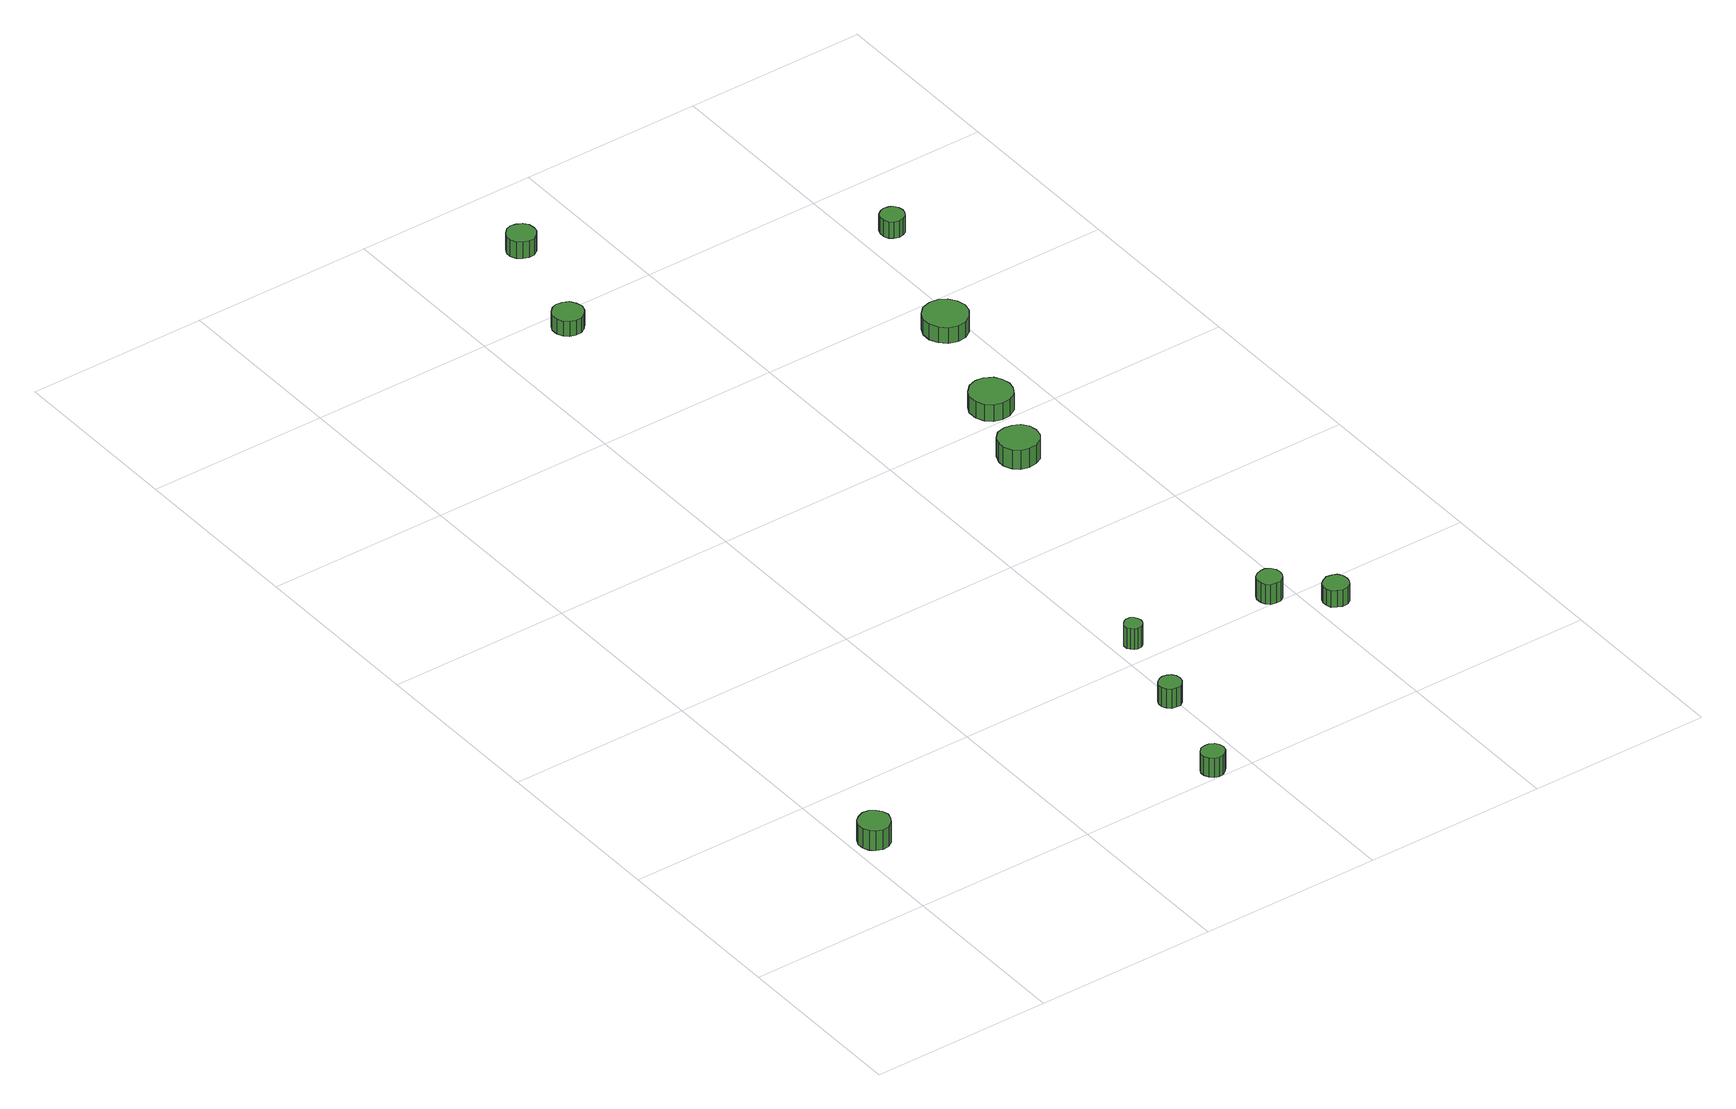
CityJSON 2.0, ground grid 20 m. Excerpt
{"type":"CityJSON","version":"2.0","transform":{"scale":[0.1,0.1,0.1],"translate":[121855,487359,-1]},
"CityObjects":{
"tree1":{"type":"SolitaryVegetationObject","attributes":{"function":"something"},"geometry":[{"type":"MultiSurface","lod":"1","boundaries":[[[0,1,2,3,4,5,6,7,8,9,10,11,12,13,14]],[[15,16,17,18,19,20,21,22,23,24,25,26,27,28,29]],[[0,29,28,1]],[[1,28,27,2]],[[2,27,26,3]],[[3,26,25,4]],[[4,25,24,5]],[[5,24,23,6]],[[6,23,22,7]],[[7,22,21,8]],[[8,21,20,9]],[[9,20,19,10]],[[10,19,18,11]],[[11,18,17,12]],[[12,17,16,13]],[[13,16,15,14]],[[14,15,29,0]]]}]},
"tree2":{"type":"SolitaryVegetationObject","attributes":{"function":"something"},"geometry":[{"type":"MultiSurface","lod":"1","boundaries":[[[30,31,32,33,34,35,36,37,38,39,40,41,42,43,44]],[[45,46,47,48,49,50,51,52,53,54,55,56,57,58,59]],[[30,59,58,31]],[[31,58,57,32]],[[32,57,56,33]],[[33,56,55,34]],[[34,55,54,35]],[[35,54,53,36]],[[36,53,52,37]],[[37,52,51,38]],[[38,51,50,39]],[[39,50,49,40]],[[40,49,48,41]],[[41,48,47,42]],[[42,47,46,43]],[[43,46,45,44]],[[44,45,59,30]]]}]},
"tree3":{"type":"SolitaryVegetationObject","attributes":{"function":"something"},"geometry":[{"type":"MultiSurface","lod":"1","boundaries":[[[60,61,62,63,64,65,66,67,68,69,70,71,72,73,74]],[[75,76,77,78,79,80,81,82,83,84,85,86,87,88,89]],[[60,89,88,61]],[[61,88,87,62]],[[62,87,86,63]],[[63,86,85,64]],[[64,85,84,65]],[[65,84,83,66]],[[66,83,82,67]],[[67,82,81,68]],[[68,81,80,69]],[[69,80,79,70]],[[70,79,78,71]],[[71,78,77,72]],[[72,77,76,73]],[[73,76,75,74]],[[74,75,89,60]]]}]},
"tree4":{"type":"SolitaryVegetationObject","attributes":{"function":"something"},"geometry":[{"type":"MultiSurface","lod":"1","boundaries":[[[90,91,92,93,94,95,96,97,98,99,100,101,102,103,104]],[[105,106,107,108,109,110,111,112,113,114,115,116,117,118,119]],[[90,119,118,91]],[[91,118,117,92]],[[92,117,116,93]],[[93,116,115,94]],[[94,115,114,95]],[[95,114,113,96]],[[96,113,112,97]],[[97,112,111,98]],[[98,111,110,99]],[[99,110,109,100]],[[100,109,108,101]],[[101,108,107,102]],[[102,107,106,103]],[[103,106,105,104]],[[104,105,119,90]]]}]},
"tree5":{"type":"SolitaryVegetationObject","attributes":{"function":"something"},"geometry":[{"type":"MultiSurface","lod":"1","boundaries":[[[120,121,122,123,124,125,126,127,128,129,130,131,132,133,134]],[[135,136,137,138,139,140,141,142,143,144,145,146,147,148,149]],[[120,149,148,121]],[[121,148,147,122]],[[122,147,146,123]],[[123,146,145,124]],[[124,145,144,125]],[[125,144,143,126]],[[126,143,142,127]],[[127,142,141,128]],[[128,141,140,129]],[[129,140,139,130]],[[130,139,138,131]],[[131,138,137,132]],[[132,137,136,133]],[[133,136,135,134]],[[134,135,149,120]]]}]},
"tree6":{"type":"SolitaryVegetationObject","attributes":{"function":"something"},"geometry":[{"type":"MultiSurface","lod":"1","boundaries":[[[150,151,152,153,154,155,156,157,158,159,160,161,162,163,164]],[[165,166,167,168,169,170,171,172,173,174,175,176,177,178,179]],[[150,179,178,151]],[[151,178,177,152]],[[152,177,176,153]],[[153,176,175,154]],[[154,175,174,155]],[[155,174,173,156]],[[156,173,172,157]],[[157,172,171,158]],[[158,171,170,159]],[[159,170,169,160]],[[160,169,168,161]],[[161,168,167,162]],[[162,167,166,163]],[[163,166,165,164]],[[164,165,179,150]]]}]},
"tree7":{"type":"SolitaryVegetationObject","attributes":{"function":"something"},"geometry":[{"type":"MultiSurface","lod":"1","boundaries":[[[180,181,182,183,184,185,186,187,188,189,190,191,192,193,194]],[[195,196,197,198,199,200,201,202,203,204,205,206,207,208,209]],[[180,209,208,181]],[[181,208,207,182]],[[182,207,206,183]],[[183,206,205,184]],[[184,205,204,185]],[[185,204,203,186]],[[186,203,202,187]],[[187,202,201,188]],[[188,201,200,189]],[[189,200,199,190]],[[190,199,198,191]],[[191,198,197,192]],[[192,197,196,193]],[[193,196,195,194]],[[194,195,209,180]]]}]},
"tree8":{"type":"SolitaryVegetationObject","attributes":{"function":"something"},"geometry":[{"type":"MultiSurface","lod":"1","boundaries":[[[210,211,212,213,214,215,216,217,218,219,220,221,222,223,224]],[[225,226,227,228,229,230,231,232,233,234,235,236,237,238,239]],[[210,239,238,211]],[[211,238,237,212]],[[212,237,236,213]],[[213,236,235,214]],[[214,235,234,215]],[[215,234,233,216]],[[216,233,232,217]],[[217,232,231,218]],[[218,231,230,219]],[[219,230,229,220]],[[220,229,228,221]],[[221,228,227,222]],[[222,227,226,223]],[[223,226,225,224]],[[224,225,239,210]]]}]},
"tree9":{"type":"SolitaryVegetationObject","attributes":{"function":"something"},"geometry":[{"type":"MultiSurface","lod":"1","boundaries":[[[240,241,242,243,244,245,246,247,248,249,250,251,252,253,254]],[[255,256,257,258,259,260,261,262,263,264,265,266,267,268,269]],[[240,269,268,241]],[[241,268,267,242]],[[242,267,266,243]],[[243,266,265,244]],[[244,265,264,245]],[[245,264,263,246]],[[246,263,262,247]],[[247,262,261,248]],[[248,261,260,249]],[[249,260,259,250]],[[250,259,258,251]],[[251,258,257,252]],[[252,257,256,253]],[[253,256,255,254]],[[254,255,269,240]]]}]},
"tree10":{"type":"SolitaryVegetationObject","attributes":{"function":"something"},"geometry":[{"type":"MultiSurface","lod":"1","boundaries":[[[270,271,272,273,274,275,276,277,278,279,280,281,282,283,284]],[[285,286,287,288,289,290,291,292,293,294,295,296,297,298,299]],[[270,299,298,271]],[[271,298,297,272]],[[272,297,296,273]],[[273,296,295,274]],[[274,295,294,275]],[[275,294,293,276]],[[276,293,292,277]],[[277,292,291,278]],[[278,291,290,279]],[[279,290,289,280]],[[280,289,288,281]],[[281,288,287,282]],[[282,287,286,283]],[[283,286,285,284]],[[284,285,299,270]]]}]},
"tree11":{"type":"SolitaryVegetationObject","attributes":{"function":"something"}},
"tree12":{"type":"SolitaryVegetationObject","attributes":{"function":"something"},"geometry":[{"type":"MultiSurface","lod":"1","boundaries":[[[300,301,302,303,304,305,306,307,308,309,310,311,312,313,314]],[[315,316,317,318,319,320,321,322,323,324,325,326,327,328,329]],[[300,329,328,301]],[[301,328,327,302]],[[302,327,326,303]],[[303,326,325,304]],[[304,325,324,305]],[[305,324,323,306]],[[306,323,322,307]],[[307,322,321,308]],[[308,321,320,309]],[[309,320,319,310]],[[310,319,318,311]],[[311,318,317,312]],[[312,317,316,313]],[[313,316,315,314]],[[314,315,329,300]]]}]},
"tree13":{"type":"SolitaryVegetationObject","attributes":{"function":"something"},"geometry":[{"type":"MultiSurface","lod":"1","boundaries":[[[330,331,332,333,334,335,336,337,338,339,340,341,342,343,344]],[[345,346,347,348,349,350,351,352,353,354,355,356,357,358,359]],[[330,359,358,331]],[[331,358,357,332]],[[332,357,356,333]],[[333,356,355,334]],[[334,355,354,335]],[[335,354,353,336]],[[336,353,352,337]],[[337,352,351,338]],[[338,351,350,339]],[[339,350,349,340]],[[340,349,348,341]],[[341,348,347,342]],[[342,347,346,343]],[[343,346,345,344]],[[344,345,359,330]]]}]}
},
"vertices":[
[43,116,31],[41,123,31],[37,128,31],[31,132,31],[24,133,31],[17,130,31],[12,126,31],[9,119,31],[9,112,31],[12,105,31],[17,101,31],[24,98,31],[31,99,31],[37,103,31],[41,109,31],[41,109,7],[37,103,7],[31,99,7],[24,98,7],[17,101,7],[12,105,7],[9,112,7],[9,119,7],[12,126,7],[17,130,7],[24,133,7],[31,132,7],[37,128,7],[41,123,7],[43,116,7],
[375,13,30],[374,18,30],[371,22,30],[366,25,30],[361,25,30],[356,24,30],[352,20,30],[350,16,30],[350,11,30],[352,6,30],[356,2,30],[361,1,30],[366,1,30],[371,4,30],[374,8,30],[374,8,7],[371,4,7],[366,1,7],[361,1,7],[356,2,7],[352,6,7],[350,11,7],[350,16,7],[352,20,7],[356,24,7],[361,25,7],[366,25,7],[371,22,7],[374,18,7],[375,13,7],
[408,130,30],[407,135,30],[404,139,30],[400,141,30],[395,142,30],[390,140,30],[386,137,30],[384,132,30],[384,127,30],[386,123,30],[390,119,30],[395,118,30],[400,118,30],[404,121,30],[407,125,30],[407,125,7],[404,121,7],[400,118,7],[395,118,7],[390,119,7],[386,123,7],[384,127,7],[384,132,7],[386,137,7],[390,140,7],[395,142,7],[400,141,7],[404,139,7],[407,135,7],[408,130,7],
[432,227,32],[431,231,32],[429,235,32],[426,237,32],[421,237,32],[418,236,32],[415,233,32],[413,230,32],[413,225,32],[415,222,32],[418,219,32],[421,218,32],[426,218,32],[429,220,32],[431,223,32],[431,223,7],[429,220,7],[426,218,7],[421,218,7],[418,219,7],[415,222,7],[413,225,7],[413,230,7],[415,233,7],[418,236,7],[421,237,7],[426,237,7],[429,235,7],[431,231,7],[432,227,7],
[302,977,26],[300,984,26],[296,990,26],[290,993,26],[283,994,26],[277,992,26],[272,987,26],[269,981,26],[269,974,26],[272,967,26],[277,963,26],[283,961,26],[290,961,26],[296,965,26],[300,970,26],[300,970,8],[296,965,8],[290,961,8],[283,961,8],[277,963,8],[272,967,8],[269,974,8],[269,981,8],[272,987,8],[277,992,8],[283,994,8],[290,993,8],[296,990,8],[300,984,8],[302,977,8],
[590,212,31],[589,217,31],[586,222,31],[581,225,31],[576,225,31],[570,223,31],[566,220,31],[564,215,31],[564,209,31],[566,204,31],[570,200,31],[576,199,31],[581,199,31],[586,202,31],[589,207,31],[589,207,7],[586,202,7],[581,199,7],[576,199,7],[570,200,7],[566,204,7],[564,209,7],[564,215,7],[566,220,7],[570,223,7],[576,225,7],[581,225,7],[586,222,7],[589,217,7],[590,212,7],
[339,1107,28],[338,1114,28],[334,1119,28],[328,1122,28],[322,1123,28],[316,1121,28],[311,1116,28],[308,1110,28],[308,1104,28],[311,1098,28],[316,1094,28],[322,1092,28],[328,1092,28],[334,1096,28],[338,1101,28],[338,1101,8],[334,1096,8],[328,1092,8],[322,1092,8],[316,1094,8],[311,1098,8],[308,1104,8],[308,1110,8],[311,1116,8],[316,1121,8],[322,1123,8],[328,1122,8],[334,1119,8],[338,1114,8],[339,1107,8],
[640,169,27],[639,175,27],[636,180,27],[631,182,27],[625,183,27],[620,181,27],[615,177,27],[613,172,27],[613,167,27],[615,161,27],[620,158,27],[625,156,27],[631,156,27],[636,159,27],[639,164,27],[639,164,7],[636,159,7],[631,156,7],[625,156,7],[620,158,7],[615,161,7],[613,167,7],[613,172,7],[615,177,7],[620,181,7],[625,183,7],[631,182,7],[636,180,7],[639,175,7],[640,169,7],
[537,544,30],[535,553,30],[530,560,30],[522,564,30],[513,565,30],[504,563,30],[498,557,30],[494,548,30],[494,540,30],[498,531,30],[504,525,30],[513,523,30],[522,524,30],[530,528,30],[535,535,30],[535,535,7],[530,528,7],[522,524,7],[513,523,7],[504,525,7],[498,531,7],[494,540,7],[494,548,7],[498,557,7],[504,563,7],[513,565,7],[522,564,7],[530,560,7],[535,553,7],[537,544,7],
[563,624,28],[561,633,28],[556,641,28],[547,646,28],[538,647,28],[529,644,28],[522,637,28],[518,629,28],[518,619,28],[522,610,28],[529,604,28],[538,601,28],[547,602,28],[556,607,28],[561,615,28],[561,615,8],[556,607,8],[547,602,8],[538,601,8],[529,604,8],[522,610,8],[518,619,8],[518,629,8],[522,637,8],[529,644,8],[538,647,8],[547,646,8],[556,641,8],[561,633,8],[563,624,8],
[605,755,27],[603,765,27],[597,773,27],[589,778,27],[579,779,27],[569,776,27],[562,769,27],[558,760,27],[558,750,27],[562,741,27],[569,734,27],[579,731,27],[589,732,27],[597,737,27],[603,745,27],[603,745,8],[597,737,8],[589,732,8],[579,731,8],[569,734,8],[562,741,8],[558,750,8],[558,760,8],[562,769,8],[569,776,8],[579,779,8],[589,778,8],[597,773,8],[603,765,8],[605,755,8],
[648,917,28],[647,922,28],[644,927,28],[640,929,28],[634,930,28],[629,928,28],[625,925,28],[623,920,28],[623,914,28],[625,909,28],[629,906,28],[634,904,28],[640,905,28],[644,907,28],[647,912,28],[647,912,8],[644,907,8],[640,905,8],[634,904,8],[629,906,8],[625,909,8],[623,914,8],[623,920,8],[625,925,8],[629,928,8],[634,930,8],[640,929,8],[644,927,8],[647,922,8],[648,917,8]
]}
